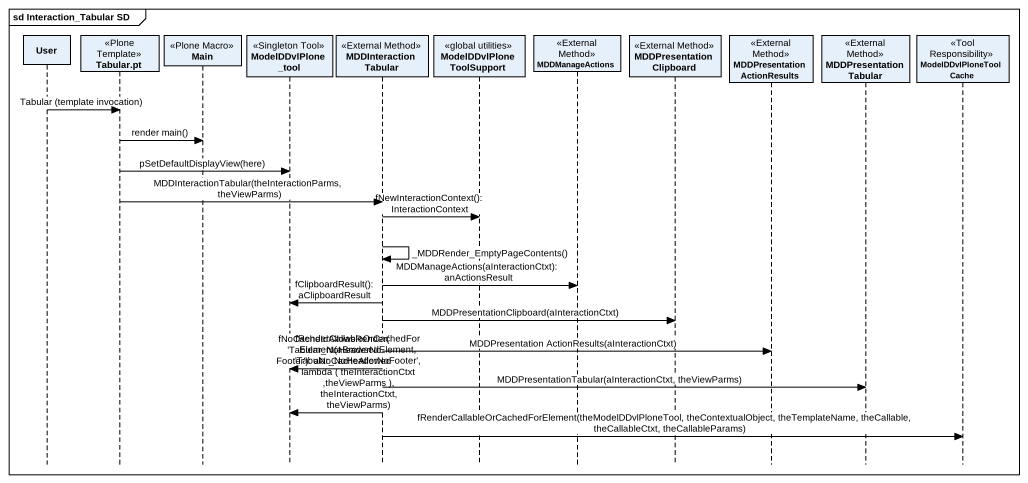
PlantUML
@startuml
mainframe sd Interaction_Tabular SD
hide footbox
participant User
participant "Tabular.pt" as Tabular_pt <<Plone Template>>
participant Main <<Plone Macro>>
participant "ModelDDvlPlone _tool" as ModelDDvlPlone_tool <<Singleton Tool>>
participant "MDDInteraction Tabular" as MDDInteraction_Tabular <<External Method>>
participant "ModelDDvlPlone ToolSupport" as ModelDDvlPlone_ToolSupport <<global utilities>>
participant MDDManageActions <<External Method>>
participant "MDDPresentation Clipboard" as MDDPresentation_Clipboard <<External Method>>
participant "MDDPresentation ActionResults" as MDDPresentation <<External Method>>
participant "MDDPresentation Tabular" as MDDPresentation_Tabular <<External Method>>
participant "ModelDDvlPloneTool Cache" as ModelDDvlPloneTool_Cache <<Tool Responsibility>>

User -> Tabular_pt : Tabular (template invocation)
Tabular_pt -> Main : render main()
Tabular_pt -> ModelDDvlPlone_tool : pSetDefaultDisplayView(here)
Tabular_pt -> MDDInteraction_Tabular : MDDInteractionTabular(theInteractionParms, theViewParms)
MDDInteraction_Tabular -> ModelDDvlPlone_ToolSupport : fNewInteractionContext(): InteractionContext
MDDInteraction_Tabular -> MDDInteraction_Tabular : _MDDRender_EmptyPageContents()
MDDInteraction_Tabular -> MDDManageActions : MDDManageActions(aInteractionCtxt): anActionsResult
MDDInteraction_Tabular -> ModelDDvlPlone_tool : fClipboardResult(): aClipboardResult
MDDInteraction_Tabular -> MDDPresentation_Clipboard : MDDPresentationClipboard(aInteractionCtxt)
MDDInteraction_Tabular -> MDDPresentation : MDDPresentation ActionResults(aInteractionCtxt)
MDDInteraction_Tabular -> ModelDDvlPlone_tool : fNoCacheIdAllowsRender('Tabular_NoHeaderNoFooter'): aNoCacheAllowed
MDDInteraction_Tabular -> MDDPresentation_Tabular : MDDPresentationTabular(aInteractionCtxt, theViewParms)
MDDInteraction_Tabular -> ModelDDvlPlone_tool : fRenderCallableOrCachedForElement(aBrowsedElement, 'Tabular_NoHeaderNoFooter', lambda ( theInteractionCtxt ,theViewParms ), theInteractionCtxt, theViewParms)
MDDInteraction_Tabular -> ModelDDvlPloneTool_Cache : fRenderCallableOrCachedForElement(theModelDDvlPloneTool, theContextualObject, theTemplateName, theCallable, theCallableCtxt, theCallableParams)
@enduml
